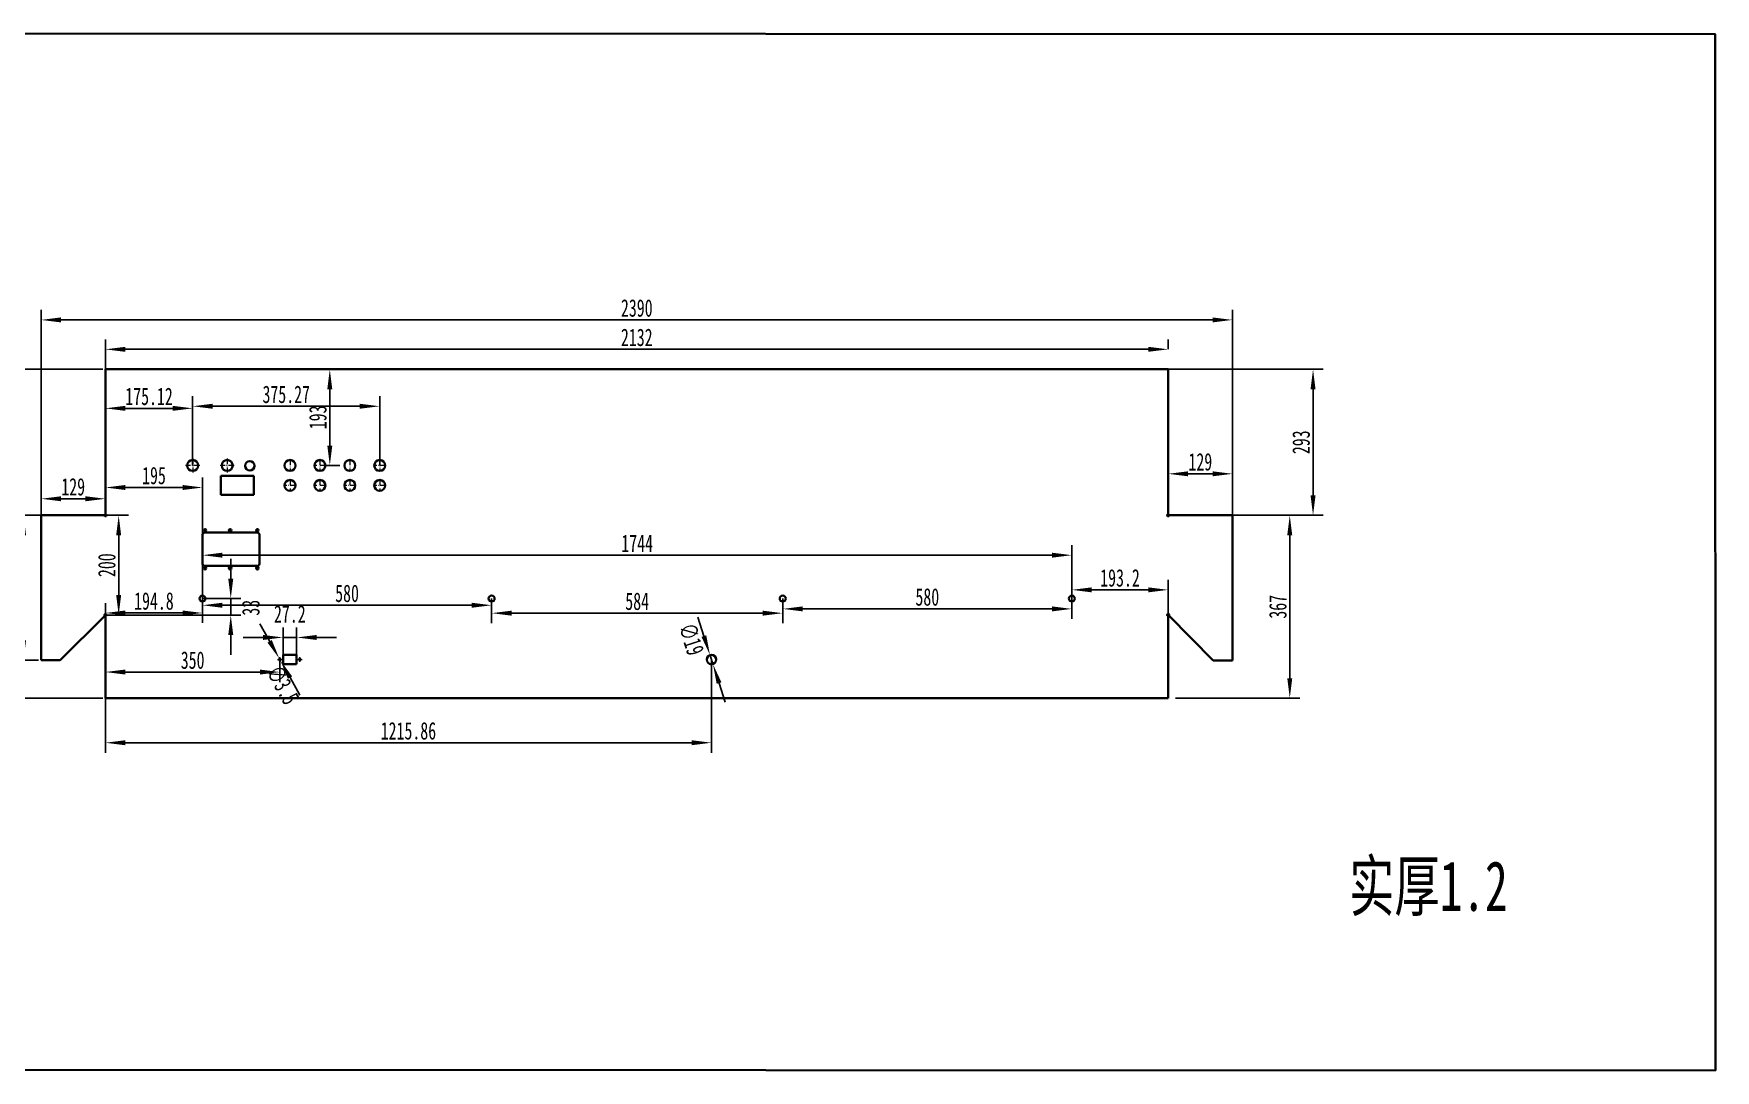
# Model space of a CAD drawing. Header units: millimetres. Extents: x 5896 to 10979, y -796 to 1283.
# Drawn here: x 7605 to 10979, y -796 to 1283 of the extents above; entities that cross this region are included whole.
import ezdxf

# ---------------------------------------------------------------- set-up
doc = ezdxf.new("R2010")
doc.units = ezdxf.units.MM
doc.header["$PDSIZE"] = -5
doc.linetypes.add('DASHDOT', pattern=[18.5, 12, -3, 0.5, -3])
doc.linetypes.add('点画线', pattern=[18, 12, -2, 2, -2])
doc.layers.get('0').update_dxf_attribs({"lineweight": 18})
for name, color, linetype, lineweight in [('中心线层', 1, '点画线', 18), ('尺寸线层', 3, 'Continuous', 18), ('粗实线层', 7, 'Continuous', 35)]:
    doc.layers.add(name, color=color, linetype=linetype, lineweight=lineweight)
doc.styles.add('标准', font='', dxfattribs={"width": 0.667})
doc.styles.get('标准').set_extended_font_data('宋体')
doc.dimstyles.new('标准', dxfattribs={"dimscale": 10, "dimtxt": 3.5, "dimasz": 4, "dimexe": 2, "dimexo": 0, "dimtad": 1, "dimdsep": 46, "dimtxsty": '标准', "dimblk": '_CAXARROW', "dimcen": 0, "dimdle": 6, "dimazin": 2, "dimtfac": 0.707107, "dimtdec": 3, "dimtmove": 2, "dimatfit": 3, "dimfxl": 1, "dimfrac": 2, "dimtolj": 1, "dimarcsym": 1})

# ---------------------------------------------------------------- blocks, each defined once
blk = doc.blocks.new('_CAXARROW')
blk.add_hatch(color=0).paths.add_polyline_path([(0, 0), (-1, 0.125), (-1, -0.125)], flags=0)
blk = doc.blocks.new('*X1')
at = {"layer": 'Defpoints', "color": 0, "transparency": 16777216}
for p in [(8186.4, 610), (8189.6, 417), (8199.4, 417)]:
    blk.add_point(p, dxfattribs=at)
at = {"layer": '尺寸线层', "color": 0, "lineweight": -2, "transparency": 16777216}
for p, q in [((8186.4, 610), (8219.4, 610)), ((8199.4, 570), (8199.4, 457)), ((8189.6, 417), (8219.4, 417))]:
    blk.add_line(p, q, dxfattribs=at)
at = {"layer": '尺寸线层', "color": 0, "lineweight": -2, "transparency": 16777216, "xscale": 40, "yscale": 40, "zscale": 40}
for p, rotation in [((8199.4, 610), 90), ((8199.4, 417), 270)]:
    blk.add_blockref('_CAXARROW', p, dxfattribs=dict(at, rotation=rotation))
at = {"layer": '尺寸线层', "color": 0, "transparency": 16777216, "insert": (8175.6, 513.5), "char_height": 35, "attachment_point": 5, "rotation": 90, "style": '标准', "bg_fill": 3, "box_fill_scale": 1.1, "bg_fill_color": 256, "bg_fill_true_color": 13158600, "bg_fill_transparency": 0}
blk.add_mtext('\\A1;193', dxfattribs=at)
blk = doc.blocks.new('*X2')
at = {"layer": 'Defpoints', "color": 0, "transparency": 16777216}
for p in [(7744.2, 610), (7528.6, -50), (7744.2, -50)]:
    blk.add_point(p, dxfattribs=at)
at = {"layer": '尺寸线层', "color": 0, "lineweight": -2, "transparency": 16777216}
for p, q in [((7744.2, 610), (7508.6, 610)), ((7528.6, 570), (7528.6, -10)), ((7744.2, -50), (7508.6, -50))]:
    blk.add_line(p, q, dxfattribs=at)
at = {"layer": '尺寸线层', "color": 0, "lineweight": -2, "transparency": 16777216, "xscale": 40, "yscale": 40, "zscale": 40}
for p, rotation in [((7528.6, 610), 90), ((7528.6, -50), 270)]:
    blk.add_blockref('_CAXARROW', p, dxfattribs=dict(at, rotation=rotation))
at = {"layer": '尺寸线层', "color": 0, "transparency": 16777216, "insert": (7504.8, 280), "char_height": 35, "attachment_point": 5, "rotation": 90, "style": '标准', "bg_fill": 3, "box_fill_scale": 1.1, "bg_fill_color": 256, "bg_fill_true_color": 13158600, "bg_fill_transparency": 0}
blk.add_mtext('\\A1;660', dxfattribs=at)
blk = doc.blocks.new('*X3')
at = {"layer": 'Defpoints', "color": 0, "transparency": 16777216}
for p in [(9881.2, 650), (9881.2, 650), (7749.2, 610)]:
    blk.add_point(p, dxfattribs=at)
at = {"layer": '尺寸线层', "color": 0, "lineweight": -2, "transparency": 16777216}
for p, q in [((7749.2, 610), (7749.2, 670)), ((7789.2, 650), (9841.2, 650)), ((9881.2, 650), (9881.2, 670))]:
    blk.add_line(p, q, dxfattribs=at)
at = {"layer": '尺寸线层', "color": 0, "lineweight": -2, "transparency": 16777216, "xscale": 40, "yscale": 40, "zscale": 40, "rotation": 180}
blk.add_blockref('_CAXARROW', (7749.2, 650), dxfattribs=at)
at = {"layer": '尺寸线层', "color": 0, "lineweight": -2, "transparency": 16777216, "xscale": 40, "yscale": 40, "zscale": 40}
blk.add_blockref('_CAXARROW', (9881.2, 650), dxfattribs=at)
at = {"layer": '尺寸线层', "color": 0, "transparency": 16777216, "insert": (8815.2, 673.8), "char_height": 35, "attachment_point": 5, "style": '标准', "bg_fill": 3, "box_fill_scale": 1.1, "bg_fill_color": 256, "bg_fill_true_color": 13158600, "bg_fill_transparency": 0}
blk.add_mtext('\\A1;2132', dxfattribs=at)
blk = doc.blocks.new('*X5')
at = {"layer": 'Defpoints', "color": 0, "transparency": 16777216}
for p in [(7627.2, 317), (7585.1, 26.4), (7615.1, 26.4)]:
    blk.add_point(p, dxfattribs=at)
at = {"layer": '尺寸线层', "color": 0, "lineweight": -2, "transparency": 16777216}
for p, q in [((7627.2, 317), (7565.1, 317)), ((7585.1, 277), (7585.1, 66.4)), ((7615.1, 26.4), (7565.1, 26.4))]:
    blk.add_line(p, q, dxfattribs=at)
at = {"layer": '尺寸线层', "color": 0, "lineweight": -2, "transparency": 16777216, "xscale": 40, "yscale": 40, "zscale": 40}
for p, rotation in [((7585.1, 317), 90), ((7585.1, 26.4), 270)]:
    blk.add_blockref('_CAXARROW', p, dxfattribs=dict(at, rotation=rotation))
at = {"layer": '尺寸线层', "color": 0, "transparency": 16777216, "insert": (7561.4, 171.7), "char_height": 35, "attachment_point": 5, "rotation": 90, "style": '标准', "bg_fill": 3, "box_fill_scale": 1.1, "bg_fill_color": 256, "bg_fill_true_color": 13158600, "bg_fill_transparency": 0}
blk.add_mtext('\\A1;290.59', dxfattribs=at)
blk = doc.blocks.new('*D7')
at = {"layer": 'Defpoints', "color": 0, "transparency": 16777216}
for p in [(10010.2, 400.3), (9881.2, 317), (10010.2, 317)]:
    blk.add_point(p, dxfattribs=at)
at = {"layer": '粗实线层', "color": 0, "linetype": 'Continuous', "lineweight": -2, "transparency": 16777216}
for p, q in [((9881.2, 317), (9881.2, 420.3)), ((10010.2, 317), (10010.2, 420.3)), ((9921.2, 400.3), (9970.2, 400.3))]:
    blk.add_line(p, q, dxfattribs=at)
at = {"layer": '粗实线层', "color": 0, "lineweight": -2, "transparency": 16777216, "xscale": 40, "yscale": 40, "zscale": 40, "rotation": 180}
blk.add_blockref('_CAXARROW', (9881.2, 400.3), dxfattribs=at)
at = {"layer": '粗实线层', "color": 0, "lineweight": -2, "transparency": 16777216, "xscale": 40, "yscale": 40, "zscale": 40}
blk.add_blockref('_CAXARROW', (10010.2, 400.3), dxfattribs=at)
at = {"layer": '粗实线层', "color": 0, "transparency": 16777216, "insert": (9945.7, 424.1), "char_height": 35, "attachment_point": 5, "style": '标准'}
blk.add_mtext('\\A1;129', dxfattribs=at)
blk = doc.blocks.new('*D8')
at = {"layer": 'Defpoints', "color": 0, "transparency": 16777216}
for p in [(7749.2, 350.2), (7620.2, 317), (7749.2, 319)]:
    blk.add_point(p, dxfattribs=at)
at = {"layer": '粗实线层', "color": 0, "linetype": 'Continuous', "lineweight": -2, "transparency": 16777216}
for p, q in [((7620.2, 317), (7620.2, 370.2)), ((7660.2, 350.2), (7709.2, 350.2)), ((7749.2, 319), (7749.2, 370.2))]:
    blk.add_line(p, q, dxfattribs=at)
at = {"layer": '粗实线层', "color": 0, "lineweight": -2, "transparency": 16777216, "xscale": 40, "yscale": 40, "zscale": 40, "rotation": 180}
blk.add_blockref('_CAXARROW', (7620.2, 350.2), dxfattribs=at)
at = {"layer": '粗实线层', "color": 0, "lineweight": -2, "transparency": 16777216, "xscale": 40, "yscale": 40, "zscale": 40}
blk.add_blockref('_CAXARROW', (7749.2, 350.2), dxfattribs=at)
at = {"layer": '粗实线层', "color": 0, "transparency": 16777216, "insert": (7684.7, 374), "char_height": 35, "attachment_point": 5, "style": '标准'}
blk.add_mtext('\\A1;129', dxfattribs=at)
blk = doc.blocks.new('*D9')
at = {"layer": 'Defpoints', "color": 0, "transparency": 16777216}
for p in [(10010.2, 317), (9896.2, -50), (10125.1, -50)]:
    blk.add_point(p, dxfattribs=at)
at = {"layer": '粗实线层', "color": 0, "linetype": 'Continuous', "lineweight": -2, "transparency": 16777216}
for p, q in [((10010.2, 317), (10145.1, 317)), ((10125.1, 277), (10125.1, -10)), ((9896.2, -50), (10145.1, -50))]:
    blk.add_line(p, q, dxfattribs=at)
at = {"layer": '粗实线层', "color": 0, "lineweight": -2, "transparency": 16777216, "xscale": 40, "yscale": 40, "zscale": 40}
for p, rotation in [((10125.1, 317), 90), ((10125.1, -50), 270)]:
    blk.add_blockref('_CAXARROW', p, dxfattribs=dict(at, rotation=rotation))
at = {"layer": '粗实线层', "color": 0, "transparency": 16777216, "insert": (10101.4, 133.5), "char_height": 35, "attachment_point": 5, "rotation": 90, "style": '标准'}
blk.add_mtext('\\A1;367', dxfattribs=at)
blk = doc.blocks.new('*D10')
at = {"layer": 'Defpoints', "color": 0, "transparency": 16777216}
for p in [(9881.2, 610), (10010.2, 317), (10171.8, 317)]:
    blk.add_point(p, dxfattribs=at)
at = {"layer": '粗实线层', "color": 0, "linetype": 'Continuous', "lineweight": -2, "transparency": 16777216}
for p, q in [((9881.2, 610), (10191.8, 610)), ((10171.8, 570), (10171.8, 357)), ((10010.2, 317), (10191.8, 317))]:
    blk.add_line(p, q, dxfattribs=at)
at = {"layer": '粗实线层', "color": 0, "lineweight": -2, "transparency": 16777216, "xscale": 40, "yscale": 40, "zscale": 40}
for p, rotation in [((10171.8, 610), 90), ((10171.8, 317), 270)]:
    blk.add_blockref('_CAXARROW', p, dxfattribs=dict(at, rotation=rotation))
at = {"layer": '粗实线层', "color": 0, "transparency": 16777216, "insert": (10148, 463.5), "char_height": 35, "attachment_point": 5, "rotation": 90, "style": '标准'}
blk.add_mtext('\\A1;293', dxfattribs=at)
blk = doc.blocks.new('*D11')
at = {"layer": 'Defpoints', "color": 0, "transparency": 16777216}
for p in [(7749.2, 317), (7749.3, 117), (7775.9, 117)]:
    blk.add_point(p, dxfattribs=at)
at = {"layer": '粗实线层', "color": 0, "linetype": 'Continuous', "lineweight": -2, "transparency": 16777216}
for p, q in [((7749.2, 317), (7795.9, 317)), ((7775.9, 277), (7775.9, 157)), ((7749.3, 117), (7795.9, 117))]:
    blk.add_line(p, q, dxfattribs=at)
at = {"layer": '粗实线层', "color": 0, "lineweight": -2, "transparency": 16777216, "xscale": 40, "yscale": 40, "zscale": 40}
for p, rotation in [((7775.9, 317), 90), ((7775.9, 117), 270)]:
    blk.add_blockref('_CAXARROW', p, dxfattribs=dict(at, rotation=rotation))
at = {"layer": '粗实线层', "color": 0, "transparency": 16777216, "insert": (7752.2, 217), "char_height": 35, "attachment_point": 5, "rotation": 90, "style": '标准'}
blk.add_mtext('\\A1;200', dxfattribs=at)
blk = doc.blocks.new('*D22')
at = {"layer": 'Defpoints', "color": 0, "transparency": 16777216}
for p in [(7944, 150), (8000.7, 150), (7790.9, 117)]:
    blk.add_point(p, dxfattribs=at)
at = {"layer": '粗实线层', "color": 0, "linetype": 'Continuous', "lineweight": -2, "transparency": 16777216}
for p, q in [((8000.7, 190), (8000.7, 230)), ((7944, 150), (8020.7, 150)), ((8000.7, 117), (8000.7, 150)), ((7790.9, 117), (8020.7, 117)), ((8000.7, 77), (8000.7, 37))]:
    blk.add_line(p, q, dxfattribs=at)
at = {"layer": '粗实线层', "color": 0, "lineweight": -2, "transparency": 16777216, "xscale": 40, "yscale": 40, "zscale": 40}
for p, rotation in [((8000.7, 150), 270), ((8000.7, 117), 90)]:
    blk.add_blockref('_CAXARROW', p, dxfattribs=dict(at, rotation=rotation))
at = {"layer": '粗实线层', "color": 0, "transparency": 16777216, "insert": (8041.2, 131.6), "char_height": 35, "attachment_point": 5, "rotation": 90, "style": '标准'}
blk.add_mtext('\\A1;33', dxfattribs=at)
blk = doc.blocks.new('*D24')
at = {"layer": 'Defpoints', "color": 0, "transparency": 16777216}
for p in [(7944, 150), (7749.2, 121.1), (7749.2, 115)]:
    blk.add_point(p, dxfattribs=at)
at = {"layer": '粗实线层', "color": 0, "linetype": 'Continuous', "lineweight": -2, "transparency": 16777216}
for p, q in [((7749.2, 115), (7749.2, 141.1)), ((7944, 150), (7944, 101.1)), ((7904, 121.1), (7789.2, 121.1))]:
    blk.add_line(p, q, dxfattribs=at)
at = {"layer": '粗实线层', "color": 0, "lineweight": -2, "transparency": 16777216, "xscale": 40, "yscale": 40, "zscale": 40, "rotation": 180}
blk.add_blockref('_CAXARROW', (7749.2, 121.1), dxfattribs=at)
at = {"layer": '粗实线层', "color": 0, "lineweight": -2, "transparency": 16777216, "xscale": 40, "yscale": 40, "zscale": 40}
blk.add_blockref('_CAXARROW', (7944, 121.1), dxfattribs=at)
at = {"layer": '粗实线层', "color": 0, "transparency": 16777216, "insert": (7846.6, 144.9), "char_height": 35, "attachment_point": 5, "style": '标准'}
blk.add_mtext('\\A1;194.8', dxfattribs=at)
blk = doc.blocks.new('*D25')
at = {"layer": 'Defpoints', "color": 0, "transparency": 16777216}
for p in [(8965.1, 27.5), (7749.2, -50), (7749.2, -139.2)]:
    blk.add_point(p, dxfattribs=at)
at = {"layer": '粗实线层', "color": 0, "linetype": 'Continuous', "lineweight": -2, "transparency": 16777216}
for p, q in [((8965.1, 27.5), (8965.1, -159.2)), ((7749.2, -50), (7749.2, -159.2)), ((8925.1, -139.2), (7789.2, -139.2))]:
    blk.add_line(p, q, dxfattribs=at)
at = {"layer": '粗实线层', "color": 0, "lineweight": -2, "transparency": 16777216, "xscale": 40, "yscale": 40, "zscale": 40, "rotation": 180}
blk.add_blockref('_CAXARROW', (7749.2, -139.2), dxfattribs=at)
at = {"layer": '粗实线层', "color": 0, "lineweight": -2, "transparency": 16777216, "xscale": 40, "yscale": 40, "zscale": 40}
blk.add_blockref('_CAXARROW', (8965.1, -139.2), dxfattribs=at)
at = {"layer": '粗实线层', "color": 0, "transparency": 16777216, "insert": (8357.1, -115.5), "char_height": 35, "attachment_point": 5, "style": '标准'}
blk.add_mtext('\\A1;1215.86', dxfattribs=at)
blk = doc.blocks.new('*D28')
at = {"layer": 'Defpoints', "color": 0, "transparency": 16777216}
for p in [(8962.1, 36.6), (8968, 18.5)]:
    blk.add_point(p, dxfattribs=at)
at = {"layer": '粗实线层', "color": 0, "linetype": 'Continuous', "lineweight": -2, "transparency": 16777216}
for p, q in [((8949.9, 74.7), (8937.6, 112.7)), ((8968, 18.5), (8962.1, 36.6)), ((8980.2, -19.6), (8992.5, -57.7))]:
    blk.add_line(p, q, dxfattribs=at)
at = {"layer": '粗实线层', "color": 0, "lineweight": -2, "transparency": 16777216, "xscale": 40, "yscale": 40, "zscale": 40}
for p, rotation in [((8962.1, 36.6), 287.8418284332851), ((8968, 18.5), 107.8418284332851)]:
    blk.add_blockref('_CAXARROW', p, dxfattribs=dict(at, rotation=rotation))
at = {"layer": '粗实线层', "color": 0, "transparency": 16777216, "insert": (8924.9, 68.4), "char_height": 35, "attachment_point": 5, "rotation": 287.8418, "style": '标准'}
blk.add_mtext('\\A1;∅19', dxfattribs=at)
blk = doc.blocks.new('*D30')
at = {"layer": 'Defpoints', "color": 0, "transparency": 16777216}
for p in [(8132.8, 72), (8105.6, 37.4), (8132.8, 37.4)]:
    blk.add_point(p, dxfattribs=at)
at = {"layer": '粗实线层', "color": 0, "linetype": 'Continuous', "lineweight": -2, "transparency": 16777216}
for p, q in [((8065.6, 72), (8025.6, 72)), ((8105.6, 37.4), (8105.6, 92)), ((8105.6, 72), (8132.8, 72)), ((8132.8, 37.4), (8132.8, 92)), ((8172.8, 72), (8212.8, 72))]:
    blk.add_line(p, q, dxfattribs=at)
at = {"layer": '粗实线层', "color": 0, "lineweight": -2, "transparency": 16777216, "xscale": 40, "yscale": 40, "zscale": 40}
blk.add_blockref('_CAXARROW', (8105.6, 72), dxfattribs=at)
at = {"layer": '粗实线层', "color": 0, "lineweight": -2, "transparency": 16777216, "xscale": 40, "yscale": 40, "zscale": 40, "rotation": 180}
blk.add_blockref('_CAXARROW', (8132.8, 72), dxfattribs=at)
at = {"layer": '粗实线层', "color": 0, "transparency": 16777216, "insert": (8119.2, 118.9), "char_height": 35, "attachment_point": 5, "style": '标准'}
blk.add_mtext('\\A1;27.2', dxfattribs=at)
blk = doc.blocks.new('*D31')
at = {"layer": 'Defpoints', "color": 0, "transparency": 16777216}
for p in [(8098.3, 29.3), (8100.1, 26.3)]:
    blk.add_point(p, dxfattribs=at)
at = {"layer": '粗实线层', "color": 0, "linetype": 'Continuous', "lineweight": -2, "transparency": 16777216}
for p, q in [((8078.8, 64.2), (8059.2, 99.1)), ((8098.3, 29.3), (8100.1, 26.3)), ((8119.6, -8.6), (8139.2, -43.5))]:
    blk.add_line(p, q, dxfattribs=at)
at = {"layer": '粗实线层', "color": 0, "lineweight": -2, "transparency": 16777216, "xscale": 40, "yscale": 40, "zscale": 40}
for p, rotation in [((8098.3, 29.3), 299.2695591411539), ((8100.1, 26.3), 119.2695591411539)]:
    blk.add_blockref('_CAXARROW', p, dxfattribs=dict(at, rotation=rotation))
at = {"layer": '粗实线层', "color": 0, "transparency": 16777216, "insert": (8105.3, -23.4), "char_height": 35, "attachment_point": 5, "rotation": 299.2696, "style": '标准'}
blk.add_mtext('\\A1;∅3.5', dxfattribs=at)
blk = doc.blocks.new('*D32')
at = {"layer": 'Defpoints', "color": 0, "transparency": 16777216}
for p in [(7749.2, 27.8), (7749.2, 2.6), (8099.2, 27.8)]:
    blk.add_point(p, dxfattribs=at)
at = {"layer": '粗实线层', "color": 0, "linetype": 'Continuous', "lineweight": -2, "transparency": 16777216}
for p, q in [((7749.2, 27.8), (7749.2, -17.4)), ((8059.2, 2.6), (7789.2, 2.6)), ((8099.2, 27.8), (8099.2, -17.4))]:
    blk.add_line(p, q, dxfattribs=at)
at = {"layer": '粗实线层', "color": 0, "lineweight": -2, "transparency": 16777216, "xscale": 40, "yscale": 40, "zscale": 40, "rotation": 180}
blk.add_blockref('_CAXARROW', (7749.2, 2.6), dxfattribs=at)
at = {"layer": '粗实线层', "color": 0, "lineweight": -2, "transparency": 16777216, "xscale": 40, "yscale": 40, "zscale": 40}
blk.add_blockref('_CAXARROW', (8099.2, 2.6), dxfattribs=at)
at = {"layer": '粗实线层', "color": 0, "transparency": 16777216, "insert": (7924.2, 26.3), "char_height": 35, "attachment_point": 5, "style": '标准'}
blk.add_mtext('\\A1;350', dxfattribs=at)
blk = doc.blocks.new('*D38')
at = {"layer": 'Defpoints', "color": 0, "transparency": 16777216}
for p in [(7944.2, 372.8), (7749.2, 317), (7944.2, 278.5)]:
    blk.add_point(p, dxfattribs=at)
at = {"layer": '粗实线层', "color": 0, "linetype": 'Continuous', "lineweight": -2, "transparency": 16777216}
for p, q in [((7749.2, 317), (7749.2, 392.8)), ((7789.2, 372.8), (7904.2, 372.8)), ((7944.2, 278.5), (7944.2, 392.8))]:
    blk.add_line(p, q, dxfattribs=at)
at = {"layer": '粗实线层', "color": 0, "lineweight": -2, "transparency": 16777216, "xscale": 40, "yscale": 40, "zscale": 40, "rotation": 180}
blk.add_blockref('_CAXARROW', (7749.2, 372.8), dxfattribs=at)
at = {"layer": '粗实线层', "color": 0, "lineweight": -2, "transparency": 16777216, "xscale": 40, "yscale": 40, "zscale": 40}
blk.add_blockref('_CAXARROW', (7944.2, 372.8), dxfattribs=at)
at = {"layer": '粗实线层', "color": 0, "transparency": 16777216, "insert": (7846.7, 396.6), "char_height": 35, "attachment_point": 5, "style": '标准'}
blk.add_mtext('\\A1;195', dxfattribs=at)
blk = doc.blocks.new('*D43')
at = {"layer": 'Defpoints', "color": 0, "transparency": 16777216}
for p in [(7749.2, 610), (7924.3, 531.6), (7924.3, 417)]:
    blk.add_point(p, dxfattribs=at)
at = {"layer": '粗实线层', "color": 0, "linetype": 'Continuous', "lineweight": -2, "transparency": 16777216}
for p, q in [((7749.2, 610), (7749.2, 511.6)), ((7924.3, 417), (7924.3, 551.6)), ((7789.2, 531.6), (7884.3, 531.6))]:
    blk.add_line(p, q, dxfattribs=at)
at = {"layer": '粗实线层', "color": 0, "lineweight": -2, "transparency": 16777216, "xscale": 40, "yscale": 40, "zscale": 40, "rotation": 180}
blk.add_blockref('_CAXARROW', (7749.2, 531.6), dxfattribs=at)
at = {"layer": '粗实线层', "color": 0, "lineweight": -2, "transparency": 16777216, "xscale": 40, "yscale": 40, "zscale": 40}
blk.add_blockref('_CAXARROW', (7924.3, 531.6), dxfattribs=at)
at = {"layer": '粗实线层', "color": 0, "transparency": 16777216, "insert": (7836.8, 555.4), "char_height": 35, "attachment_point": 5, "style": '标准'}
blk.add_mtext('\\A1;175.12', dxfattribs=at)
blk = doc.blocks.new('*D44')
at = {"layer": 'Defpoints', "color": 0, "transparency": 16777216}
for p in [(9688, 237), (7944, 150), (9688, 150)]:
    blk.add_point(p, dxfattribs=at)
at = {"layer": '粗实线层', "color": 0, "linetype": 'Continuous', "lineweight": -2, "transparency": 16777216}
for p, q in [((7944, 150), (7944, 257)), ((7984, 237), (9648, 237)), ((9688, 150), (9688, 257))]:
    blk.add_line(p, q, dxfattribs=at)
at = {"layer": '粗实线层', "color": 0, "lineweight": -2, "transparency": 16777216, "xscale": 40, "yscale": 40, "zscale": 40, "rotation": 180}
blk.add_blockref('_CAXARROW', (7944, 237), dxfattribs=at)
at = {"layer": '粗实线层', "color": 0, "lineweight": -2, "transparency": 16777216, "xscale": 40, "yscale": 40, "zscale": 40}
blk.add_blockref('_CAXARROW', (9688, 237), dxfattribs=at)
at = {"layer": '粗实线层', "color": 0, "transparency": 16777216, "insert": (8816, 260.8), "char_height": 35, "attachment_point": 5, "style": '标准'}
blk.add_mtext('\\A1;1744', dxfattribs=at)
blk = doc.blocks.new('*D45')
at = {"layer": 'Defpoints', "color": 0, "transparency": 16777216}
for p in [(9108, 150), (9688, 150), (9688, 129.3)]:
    blk.add_point(p, dxfattribs=at)
at = {"layer": '粗实线层', "color": 0, "linetype": 'Continuous', "lineweight": -2, "transparency": 16777216}
for p, q in [((9108, 150), (9108, 109.3)), ((9688, 150), (9688, 109.3)), ((9148, 129.3), (9648, 129.3))]:
    blk.add_line(p, q, dxfattribs=at)
at = {"layer": '粗实线层', "color": 0, "lineweight": -2, "transparency": 16777216, "xscale": 40, "yscale": 40, "zscale": 40, "rotation": 180}
blk.add_blockref('_CAXARROW', (9108, 129.3), dxfattribs=at)
at = {"layer": '粗实线层', "color": 0, "lineweight": -2, "transparency": 16777216, "xscale": 40, "yscale": 40, "zscale": 40}
blk.add_blockref('_CAXARROW', (9688, 129.3), dxfattribs=at)
at = {"layer": '粗实线层', "color": 0, "transparency": 16777216, "insert": (9398, 153), "char_height": 35, "attachment_point": 5, "style": '标准'}
blk.add_mtext('\\A1;580', dxfattribs=at)
blk = doc.blocks.new('*D46')
at = {"layer": 'Defpoints', "color": 0, "transparency": 16777216}
for p in [(8524, 150), (9108, 150), (9108, 120.7)]:
    blk.add_point(p, dxfattribs=at)
at = {"layer": '粗实线层', "color": 0, "linetype": 'Continuous', "lineweight": -2, "transparency": 16777216}
for p, q in [((8524, 150), (8524, 100.7)), ((9108, 150), (9108, 100.7)), ((8564, 120.7), (9068, 120.7))]:
    blk.add_line(p, q, dxfattribs=at)
at = {"layer": '粗实线层', "color": 0, "lineweight": -2, "transparency": 16777216, "xscale": 40, "yscale": 40, "zscale": 40, "rotation": 180}
blk.add_blockref('_CAXARROW', (8524, 120.7), dxfattribs=at)
at = {"layer": '粗实线层', "color": 0, "lineweight": -2, "transparency": 16777216, "xscale": 40, "yscale": 40, "zscale": 40}
blk.add_blockref('_CAXARROW', (9108, 120.7), dxfattribs=at)
at = {"layer": '粗实线层', "color": 0, "transparency": 16777216, "insert": (8816, 144.4), "char_height": 35, "attachment_point": 5, "style": '标准'}
blk.add_mtext('\\A1;584', dxfattribs=at)
blk = doc.blocks.new('*D47')
at = {"layer": 'Defpoints', "color": 0, "transparency": 16777216}
for p in [(7944, 150), (7944, 136.6), (8524, 150)]:
    blk.add_point(p, dxfattribs=at)
at = {"layer": '粗实线层', "color": 0, "linetype": 'Continuous', "lineweight": -2, "transparency": 16777216}
for p, q in [((7944, 150), (7944, 116.6)), ((8484, 136.6), (7984, 136.6)), ((8524, 150), (8524, 116.6))]:
    blk.add_line(p, q, dxfattribs=at)
at = {"layer": '粗实线层', "color": 0, "lineweight": -2, "transparency": 16777216, "xscale": 40, "yscale": 40, "zscale": 40, "rotation": 180}
blk.add_blockref('_CAXARROW', (7944, 136.6), dxfattribs=at)
at = {"layer": '粗实线层', "color": 0, "lineweight": -2, "transparency": 16777216, "xscale": 40, "yscale": 40, "zscale": 40}
blk.add_blockref('_CAXARROW', (8524, 136.6), dxfattribs=at)
at = {"layer": '粗实线层', "color": 0, "transparency": 16777216, "insert": (8234, 160.3), "char_height": 35, "attachment_point": 5, "style": '标准'}
blk.add_mtext('\\A1;580', dxfattribs=at)
blk = doc.blocks.new('*D48')
at = {"layer": 'Defpoints', "color": 0, "transparency": 16777216}
for p in [(8299.6, 535.8), (7924.3, 417), (8299.6, 417)]:
    blk.add_point(p, dxfattribs=at)
at = {"layer": '粗实线层', "color": 0, "linetype": 'Continuous', "lineweight": -2, "transparency": 16777216}
for p, q in [((7924.3, 417), (7924.3, 555.8)), ((8299.6, 417), (8299.6, 555.8)), ((7964.3, 535.8), (8259.6, 535.8))]:
    blk.add_line(p, q, dxfattribs=at)
at = {"layer": '粗实线层', "color": 0, "lineweight": -2, "transparency": 16777216, "xscale": 40, "yscale": 40, "zscale": 40, "rotation": 180}
blk.add_blockref('_CAXARROW', (7924.3, 535.8), dxfattribs=at)
at = {"layer": '粗实线层', "color": 0, "lineweight": -2, "transparency": 16777216, "xscale": 40, "yscale": 40, "zscale": 40}
blk.add_blockref('_CAXARROW', (8299.6, 535.8), dxfattribs=at)
at = {"layer": '粗实线层', "color": 0, "transparency": 16777216, "insert": (8112, 559.5), "char_height": 35, "attachment_point": 5, "style": '标准'}
blk.add_mtext('\\A1;375.27', dxfattribs=at)
blk = doc.blocks.new('*D49')
at = {"layer": 'Defpoints', "color": 0, "transparency": 16777216}
for p in [(10010.2, 709), (7620.2, 317), (10010.2, 317)]:
    blk.add_point(p, dxfattribs=at)
at = {"layer": '粗实线层', "color": 0, "linetype": 'Continuous', "lineweight": -2, "transparency": 16777216}
for p, q in [((7620.2, 317), (7620.2, 729)), ((7660.2, 709), (9970.2, 709)), ((10010.2, 317), (10010.2, 729))]:
    blk.add_line(p, q, dxfattribs=at)
at = {"layer": '粗实线层', "color": 0, "lineweight": -2, "transparency": 16777216, "xscale": 40, "yscale": 40, "zscale": 40, "rotation": 180}
blk.add_blockref('_CAXARROW', (7620.2, 709), dxfattribs=at)
at = {"layer": '粗实线层', "color": 0, "lineweight": -2, "transparency": 16777216, "xscale": 40, "yscale": 40, "zscale": 40}
blk.add_blockref('_CAXARROW', (10010.2, 709), dxfattribs=at)
at = {"layer": '粗实线层', "color": 0, "transparency": 16777216, "insert": (8815.2, 732.7), "char_height": 35, "attachment_point": 5, "style": '标准'}
blk.add_mtext('\\A1;2390', dxfattribs=at)
blk = doc.blocks.new('*D50')
at = {"layer": 'Defpoints', "color": 0, "transparency": 16777216}
for p in [(9688, 150), (9881.2, 167.5), (9881.2, 115.1)]:
    blk.add_point(p, dxfattribs=at)
at = {"layer": '粗实线层', "color": 0, "linetype": 'Continuous', "lineweight": -2, "transparency": 16777216}
for p, q in [((9688, 150), (9688, 187.5)), ((9881.2, 115.1), (9881.2, 187.5)), ((9728, 167.5), (9841.2, 167.5))]:
    blk.add_line(p, q, dxfattribs=at)
at = {"layer": '粗实线层', "color": 0, "lineweight": -2, "transparency": 16777216, "xscale": 40, "yscale": 40, "zscale": 40, "rotation": 180}
blk.add_blockref('_CAXARROW', (9688, 167.5), dxfattribs=at)
at = {"layer": '粗实线层', "color": 0, "lineweight": -2, "transparency": 16777216, "xscale": 40, "yscale": 40, "zscale": 40}
blk.add_blockref('_CAXARROW', (9881.2, 167.5), dxfattribs=at)
at = {"layer": '粗实线层', "color": 0, "transparency": 16777216, "insert": (9784.6, 191.3), "char_height": 35, "attachment_point": 5, "style": '标准'}
blk.add_mtext('\\A1;193.2', dxfattribs=at)

msp = doc.modelspace()

# ---------------------------------------------------------------- linework, layer by layer
at = {"color": 7, "linetype": 'DASHDOT', "lineweight": 13}
for p, q in [((7938.613, 417.011), (7910.013, 417.011)), ((7924.313, 431.311), (7924.313, 402.711)), ((8007.871, 417.011), (7979.271, 417.011)), ((7993.571, 431.311), (7993.571, 402.711)), ((8119.588, 429.361), (8119.588, 404.661)), ((8191.938, 417.011), (8167.238, 417.011)), ((8179.588, 429.361), (8179.588, 404.661)), ((8239.588, 429.361), (8239.588, 404.661)), ((8311.938, 417.011), (8287.238, 417.011)), ((8299.588, 429.361), (8299.588, 404.661)), ((8131.938, 377.011), (8107.238, 377.011)), ((8119.588, 389.361), (8119.588, 364.661)), ((8191.938, 377.011), (8167.238, 377.011)), ((8179.588, 389.361), (8179.588, 364.661)), ((8251.938, 377.011), (8227.238, 377.011)), ((8239.588, 389.361), (8239.588, 364.661)), ((8311.938, 377.011), (8287.238, 377.011)), ((8299.588, 389.361), (8299.588, 364.661))]:
    msp.add_line(p, q, dxfattribs=at)
at = {"color": 7, "lineweight": 35}
for p, q in [((7980.796, 396.011), (7980.796, 358.011)), ((7980.796, 396.011), (8046.796, 396.011)), ((8046.796, 358.011), (8046.796, 396.011)), ((7980.796, 358.011), (8046.796, 358.011)), ((7747.203, 317.013), (7620.203, 317.013)), ((9883.203, 317.013), (10010.203, 317.013)), ((7749.203, -49.989), (8326.249, -49.989)), ((8326.249, -49.989), (9881.203, -49.989))]:
    msp.add_line(p, q, dxfattribs=at)
msp.add_arc((7924.313, 417.011), 11, 180.000005, 195.826072, dxfattribs=at)
at = {"layer": '中心线层'}
for p, q in [((8094.453, 27.818), (8103.953, 27.818)), ((8099.203, 23.068), (8099.203, 32.568)), ((8134.453, 27.818), (8143.953, 27.818)), ((8139.203, 23.068), (8139.203, 32.568))]:
    msp.add_line(p, q, dxfattribs=at)
at = {"layer": '粗实线层'}
for p, q in [((7749.203, 610.011), (9881.203, 610.011)), ((9881.203, 319.013), (9881.203, 610.011)), ((7620.203, 317.013), (7620.203, 26.425)), ((10010.203, 317.013), (10010.203, 25.716)), ((9881.203, -49.989), (9881.203, 115.146)), ((9971.667, 25.716), (9882.6, 115.714)), ((8105.603, 18.218), (8105.603, 37.418)), ((8105.603, 37.418), (8132.803, 37.418)), ((8132.803, 18.218), (8132.803, 37.418)), ((8105.603, 18.218), (8132.803, 18.218)), ((10010.203, 25.716), (9971.667, 25.716))]:
    msp.add_line(p, q, dxfattribs=at)
at = {"layer": '粗实线层', "color": 0}
for p, q in [((7944.203, 278.513), (7944.203, 219.513)), ((8054.203, 282.513), (7948.203, 282.513)), ((8058.203, 219.513), (8058.203, 278.513)), ((7948.203, 215.513), (8054.203, 215.513))]:
    msp.add_line(p, q, dxfattribs=at)
at = {"layer": '粗实线层'}
for centre, radius in [((7924.322, 416.999), 11), ((7993.571, 417.011), 11), ((8038.815, 416.424), 9.5), ((8119.588, 417.011), 11), ((8299.588, 417.011), 11), ((8119.588, 377.011), 11), ((8179.588, 377.011), 11), ((8239.588, 377.011), 11), ((8299.588, 377.011), 11), ((7944, 150), 6), ((8524, 150), 6), ((9108, 150), 6), ((9688, 150), 6), ((8965.058, 27.543), 9.5), ((8099.203, 27.818), 1.75), ((8139.203, 27.818), 1.75)]:
    msp.add_circle(centre, radius, dxfattribs=at)
at = {"layer": '粗实线层', "color": 0}
for centre in [(7949.203, 287.013), (7999.453, 287.013), (8054.203, 287.013), (7949.203, 211.013), (7999.453, 211.013), (8054.203, 211.013)]:
    msp.add_circle(centre, 2.5, dxfattribs=at)
at = {"layer": '粗实线层'}
for centre, start, end in [((9881.203, 317.013), 90, 360), ((9881.203, 117.146), 314.277645, 630)]:
    msp.add_arc(centre, 2, start, end, dxfattribs=at)
at = {"layer": '粗实线层', "color": 0}
for centre, start, end in [((7948.203, 278.513), 90, 180), ((8054.203, 278.513), 0, 90), ((7948.203, 219.513), 180, 270), ((8054.203, 219.513), 270, 0)]:
    msp.add_arc(centre, 4, start, end, dxfattribs=at)

# ---------------------------------------------------------------- texts
at = {"layer": '粗实线层', "insert": (10244.095, -376.542), "char_height": 100, "attachment_point": 1, "style": '标准'}
msp.add_mtext_dynamic_manual_height_columns('实厚1.2', width=379.18648, gutter_width=1, heights=[0], dxfattribs=at)

# ---------------------------------------------------------------- dimensions: what is measured, and where the dimension line sits
at = {"layer": '粗实线层', "color": 3}
for base, p1, p2, picture, middle in [((10010.203, 400.34), (9881.203, 317.013), (10010.203, 317.013), '*D7', (9945.703, 424.09)), ((9688, 237.048), (7944, 150), (9688, 150), '*D44', (8816, 260.798)), ((9881.203, 167.547), (9688, 150), (9881.203, 115.146), '*D50', (9784.602, 191.297)), ((7944, 136.576), (8524, 150), (7944, 150), '*D47', (8234, 160.326)), ((9688, 129.292), (9108, 150), (9688, 150), '*D45', (9398, 153.042)), ((8132.803, 71.98), (8105.603, 37.418), (8132.803, 37.418), '*D30', (8119.203, 118.855)), ((9108, 120.679), (8524, 150), (9108, 150), '*D46', (8816, 144.429))]:
    dim = msp.add_linear_dim(base=base, p1=p1, p2=p2, dimstyle='标准', dxfattribs=at)
    dim.commit()
    dim.dimension.update_dxf_attribs({"geometry": picture, "text_midpoint": middle})
dim = msp.add_linear_dim(base=(10125.126, -49.989), p1=(10010.203, 317.013), p2=(9896.203, -49.989), angle=90, dimstyle='标准', dxfattribs=at)
dim.commit()
dim.dimension.update_dxf_attribs({"geometry": '*D9', "text_midpoint": (10101.376, 133.512)})
dim = msp.add_linear_dim(base=(8000.712, 150), p1=(7790.934, 117.003), p2=(7944, 150), angle=90, dimstyle='标准', dxfattribs=at)
dim.commit()
dim.dimension.update_dxf_attribs({"geometry": '*D22', "text_midpoint": (8041.235, 131.595), "dimtype": 160})
for p1, p2, picture, middle in [((8967.969, 18.5), (8962.148, 36.586), '*D28', (8924.924, 68.375)), ((8098.348, 29.344), (8100.059, 26.291), '*D31', (8105.317, -23.448))]:
    dim = msp.add_diameter_dim_2p(p1=p1, p2=p2, dimstyle='标准', dxfattribs=at)
    dim.commit()
    dim.dimension.update_dxf_attribs({"geometry": picture, "text_midpoint": middle, "dimtype": 163})

# ---------------------------------------------------------------- next in the draw order: dimensions: what is measured, and where the dimension line sits
at = {"layer": '尺寸线层'}
for base, p1, p2, angle, picture, middle in [((7528.561, -49.989), (7744.203, 610.011), (7744.203, -49.989), 90, '*X2', (7504.811, 280.011)), ((8199.374, 417.011), (8186.41, 610.011), (8189.588, 417.011), 270, '*X1', (8175.624, 513.511))]:
    dim = msp.add_linear_dim(base=base, p1=p1, p2=p2, angle=angle, dimstyle='标准', override={"dimsah": 1, "dimtfill": 1}, dxfattribs=at)
    dim.commit()
    dim.dimension.update_dxf_attribs({"geometry": picture, "text_midpoint": middle})

# ---------------------------------------------------------------- next in the draw order: linework, layer by layer
at = {"layer": '粗实线层'}
for p, q in [((7749.203, 610.011), (7749.203, 319.013)), ((7747.863, 115.574), (7658.679, 26.439)), ((7749.203, 115.004), (7749.203, -49.989))]:
    msp.add_line(p, q, dxfattribs=at)
for centre in [(8179.588, 417.011), (8239.588, 417.011)]:
    msp.add_circle(centre, 11, dxfattribs=at)
for centre, start, end in [((7749.203, 317.013), 180, 450), ((7749.263, 117.003), 270.585004, 585.585004)]:
    msp.add_arc(centre, 2, start, end, dxfattribs=at)

# ---------------------------------------------------------------- next in the draw order: dimensions: what is measured, and where the dimension line sits
at = {"layer": '粗实线层', "color": 3}
for base, p1, p2, picture, middle in [((8299.588, 535.79), (7924.322, 417.011), (8299.588, 417.011), '*D48', (8111.955, 559.54)), ((7944.203, 372.806), (7749.203, 317.013), (7944.203, 278.513), '*D38', (7846.703, 396.556)), ((7749.203, 121.106), (7944, 150), (7749.203, 115.004), '*D24', (7846.602, 144.856)), ((7749.203, 2.577), (8099.203, 27.818), (7749.203, 27.818), '*D32', (7924.203, 26.327)), ((7749.2034, -139.212), (8965.0585, 27.5434), (7749.2034, -49.9887), '*D25', (8357.131, -115.462))]:
    dim = msp.add_linear_dim(base=base, p1=p1, p2=p2, dimstyle='标准', dxfattribs=at)
    dim.commit()
    dim.dimension.update_dxf_attribs({"geometry": picture, "text_midpoint": middle})
dim = msp.add_linear_dim(base=(7775.934, 117.003), p1=(7749.203, 317.013), p2=(7749.263, 117.003), angle=90, text='200', dimstyle='标准', dxfattribs=at)
dim.commit()
dim.dimension.update_dxf_attribs({"geometry": '*D11', "text_midpoint": (7752.184, 217.008)})

# ---------------------------------------------------------------- next in the draw order: dimensions: what is measured, and where the dimension line sits
at = {"layer": '尺寸线层'}
dim = msp.add_linear_dim(base=(9881.203, 650.011), p1=(7749.203, 610.011), p2=(9881.203, 650.011), dimstyle='标准', override={"dimsah": 1, "dimtfill": 1}, dxfattribs=at)
dim.commit()
dim.dimension.update_dxf_attribs({"geometry": '*X3', "text_midpoint": (8815.203, 673.761)})

# ---------------------------------------------------------------- next in the draw order: linework, layer by layer
at = {"layer": '粗实线层'}
msp.add_lwpolyline([(7168.095, 1283.298), (7168.422, -795.081), (10978.853, -796.448), (10978.525, 1281.931)], close=True, dxfattribs=at)

# ---------------------------------------------------------------- next in the draw order: dimensions: what is measured, and where the dimension line sits
at = {"layer": '粗实线层', "color": 3}
dim = msp.add_linear_dim(base=(7924.322, 531.616), p1=(7749.203, 610.011), p2=(7924.322, 416.999), dimstyle='标准', dxfattribs=at)
dim.commit()
dim.dimension.update_dxf_attribs({"geometry": '*D43', "text_midpoint": (7836.763, 555.366)})
dim = msp.add_linear_dim(base=(10171.752, 317.013), p1=(9881.203, 610.011), p2=(10010.203, 317.013), angle=90, dimstyle='标准', dxfattribs=at)
dim.commit()
dim.dimension.update_dxf_attribs({"geometry": '*D10', "text_midpoint": (10148.002, 463.512)})

# ---------------------------------------------------------------- next in the draw order: dimensions: what is measured, and where the dimension line sits
at = {"layer": '尺寸线层'}
dim = msp.add_linear_dim(base=(7585.104, 26.425), p1=(7627.203, 317.013), p2=(7615.092, 26.425), angle=270, dimstyle='标准', override={"dimsah": 1, "dimtfill": 1}, dxfattribs=at)
dim.commit()
dim.dimension.update_dxf_attribs({"geometry": '*X5', "text_midpoint": (7561.354, 171.719)})

# ---------------------------------------------------------------- next in the draw order: linework, layer by layer
at = {"layer": '粗实线层'}
msp.add_line((7658.796, 26.425), (7620.203, 26.425), dxfattribs=at)

# ---------------------------------------------------------------- next in the draw order: dimensions: what is measured, and where the dimension line sits
at = {"layer": '粗实线层', "color": 3}
for base, p2, picture, middle in [((10010.203, 708.998), (10010.203, 317.013), '*D49', (8815.203, 732.748)), ((7749.203, 350.209), (7749.203, 319.013), '*D8', (7684.703, 373.959))]:
    dim = msp.add_linear_dim(base=base, p1=(7620.203, 317.013), p2=p2, dimstyle='标准', dxfattribs=at)
    dim.commit()
    dim.dimension.update_dxf_attribs({"geometry": picture, "text_midpoint": middle})

doc.saveas('drawing.dxf')
